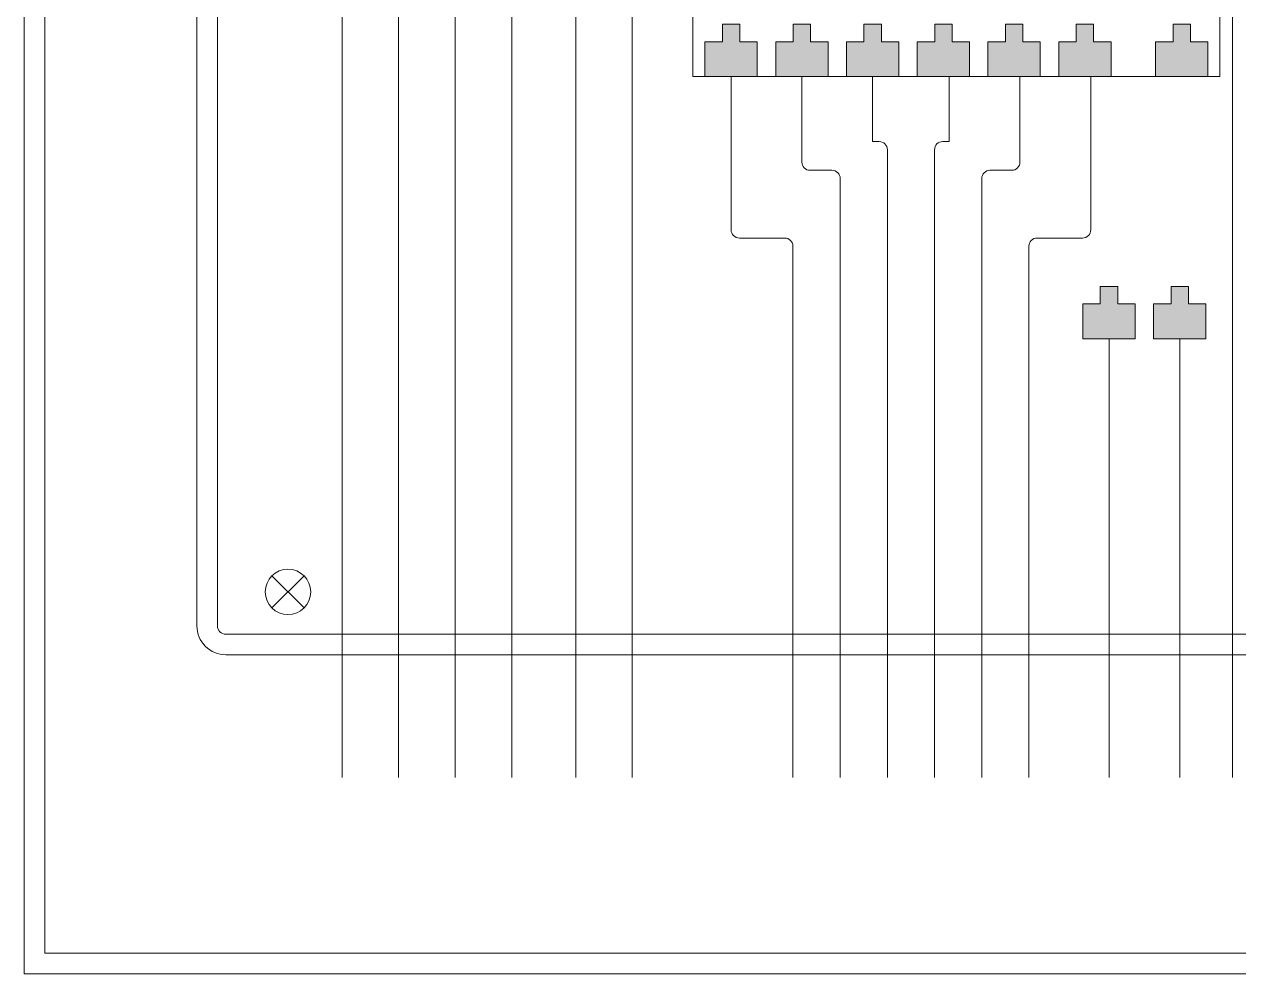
# Model space of a CAD drawing. Header units: metres. Extents: x -2 to 3328848, y -2 to 2725060.
# Drawn here: x 1664249.7 to 1664545.2, y 1361456 to 1361686.9 of the extents above; entities that cross this region are included whole.
import ezdxf
from ezdxf.enums import TextEntityAlignment as Align

# ---------------------------------------------------------------- set-up
doc = ezdxf.new("R2010")
doc.units = ezdxf.units.M
doc.layers.get('0').update_dxf_attribs({"color": 253, "lineweight": 0})
doc.layers.add('CAJETIN', color=7, linetype='Continuous', lineweight=0, true_color=0x000000)
for name, color, linetype, lineweight in [('ICT_EXTERNA', 3, 'Continuous', 0), ('ICT_INTERNA', 170, 'Continuous', 0), ('ICT_TEXTS', 210, 'Continuous', 0)]:
    doc.layers.add(name, color=color, linetype=linetype, lineweight=lineweight)
doc.styles.get("Standard").update_dxf_attribs({"font": 'arial.ttf'})

# ---------------------------------------------------------------- blocks, each defined once
blk = doc.blocks.new('*U96')
for points in [[(-594, 0), (0, 0), (0, 420), (-594, 420)], [(-589, 5), (-5, 5), (-5, 415), (-589, 415)]]:
    blk.add_lwpolyline(points, close=True)
at = {"lineweight": 30, "flags": 104}
blk.add_attdef('NOMBRE_PROYECTO', text='', height=5, dxfattribs=at).set_placement((-165, 63.27), align=Align.TOP_LEFT)
for tag, p in [('PROMOTOR', (-133.74, 41.5)), ('SITUACION', (-133.74, 34.5)), ('AUTOR', (-133.74, 27.5)), ('1/X', (-133.74, 20.5)), ('XX/XX/XXXX', (-80.02, 20.5)), ('V.X', (-25.12, 20.5)), ('NOMBRE_PLANO', (-133.74, 13.5)), ('X', (-25.12, 13.48))]:
    blk.add_attdef(tag, text='', height=3.5).set_placement(p, align=Align.MIDDLE_LEFT)
blk = doc.blocks.new('RJ-PAU')
at = {"layer": 'ICT_EXTERNA'}
h = blk.add_hatch(color=5, dxfattribs=at)
h.dxf.hatch_style = 1
h.paths.add_polyline_path([(7.5, 2.5), (2.5, 2.5), (2.5, 7.5), (-2.5, 7.5), (-2.5, 2.5), (-7.5, 2.5), (-7.5, -7.5), (7.5, -7.5)])
at = {"layer": 'ICT_INTERNA'}
for p, q in [((-2.5, 2.5), (-2.5, 7.5)), ((2.5, 2.5), (2.5, 7.5)), ((-7.5, 2.5), (-2.5, 2.5)), ((7.5, 2.5), (2.5, 2.5))]:
    blk.add_line(p, q, dxfattribs=at)
for points in [[(2.5, 7.5), (-2.5, 7.5)], [(-7.5, 2.5), (-7.5, -7.5), (7.5, -7.5), (7.5, 2.5)]]:
    blk.add_lwpolyline(points, dxfattribs=at)

msp = doc.modelspace()

# ---------------------------------------------------------------- linework, layer by layer
at = {"layer": 'ICT_INTERNA'}
for p, q in [((1664309.925, 1361552.788), (1664317.744, 1361544.969)), ((1664317.744, 1361552.788), (1664309.925, 1361544.969))]:
    msp.add_line(p, q, dxfattribs=at)
for points in [[(1664298.685, 1361843.589), (1664794.685, 1361843.589, -0.4142136), (1664801.685, 1361836.589), (1664801.685, 1361540.589, -0.4142136), (1664794.685, 1361533.589), (1664298.685, 1361533.589, -0.4142136), (1664291.685, 1361540.589), (1664291.685, 1361836.589, -0.4142136)], [(1664298.685, 1361838.589), (1664794.685, 1361838.589, -0.4142136), (1664796.685, 1361836.589), (1664796.685, 1361540.589, -0.4142136), (1664794.685, 1361538.589), (1664298.685, 1361538.589, -0.4142136), (1664296.685, 1361540.589), (1664296.685, 1361836.589, -0.4142136)]]:
    msp.add_lwpolyline(points, format="xyb", close=True, dxfattribs=at)
msp.add_lwpolyline([(1664412.351, 1361674.18), (1664540.579, 1361674.18), (1664540.579, 1361706.071), (1664412.351, 1361706.071)], close=True, dxfattribs=at)
msp.add_circle((1664313.835, 1361548.879), 5.529, dxfattribs=at)
at = {"layer": 'ICT_TEXTS'}
for p, q in [((1664543.632, 1361690.125), (1664543.632, 1361503.784)), ((1664513.606, 1361610.434), (1664513.606, 1361503.784)), ((1664530.821, 1361610.434), (1664530.821, 1361503.784))]:
    msp.add_line(p, q, dxfattribs=at)
for points in [[(1664317.62, 1361774.605), (1664317.62, 1361719.601, 0.4142136), (1664319.62, 1361717.601), (1664324.991, 1361717.601, -0.4142136), (1664326.991, 1361715.601), (1664326.991, 1361533.589), (1664326.991, 1361503.784)], [(1664333.015, 1361774.605), (1664333.015, 1361732.731, 0.4142136), (1664335.015, 1361730.731), (1664338.752, 1361730.731, -0.4142136), (1664340.752, 1361728.731), (1664340.752, 1361533.589), (1664340.752, 1361503.784)], [(1664362.25, 1361774.605), (1664362.25, 1361732.731, -0.4142136), (1664360.25, 1361730.731), (1664356.513, 1361730.731, 0.4142136), (1664354.513, 1361728.731), (1664354.513, 1361533.589), (1664354.513, 1361503.784)], [(1664377.644, 1361774.605), (1664377.644, 1361719.601, -0.4142136), (1664375.644, 1361717.601), (1664370.273, 1361717.601, 0.4142136), (1664368.273, 1361715.601), (1664368.273, 1361533.589), (1664368.273, 1361503.784)], [(1664383.843, 1361503.707), (1664383.843, 1361533.512), (1664383.843, 1361725.277, -0.4142136), (1664385.843, 1361727.277), (1664402.343, 1361727.277, 0.4142136), (1664404.343, 1361729.277), (1664404.343, 1361772.838)], [(1664425.593, 1361772.838), (1664425.593, 1361714.022, -0.4142136), (1664423.593, 1361712.022), (1664399.604, 1361712.022, 0.4142136), (1664397.604, 1361710.022), (1664397.604, 1361533.512), (1664397.604, 1361503.707)], [(1664421.66, 1361674.18), (1664421.66, 1361657.657), (1664421.66, 1361636.931, 0.4142136), (1664423.66, 1361634.931), (1664434.712, 1361634.931, -0.4142136), (1664436.712, 1361632.931), (1664436.712, 1361503.784)], [(1664438.875, 1361674.18), (1664438.875, 1361653.399, 0.4142136), (1664440.875, 1361651.399), (1664446.191, 1361651.399, -0.4142136), (1664448.191, 1361649.399), (1664448.191, 1361503.784)], [(1664459.671, 1361503.784), (1664459.671, 1361656.4, 0.4142136), (1664457.671, 1361658.4), (1664456.091, 1361658.4), (1664456.091, 1361674.18)], [(1664471.15, 1361548.827), (1664471.15, 1361503.784), (1664471.15, 1361656.4, -0.4142136), (1664473.15, 1361658.4), (1664474.73, 1361658.4), (1664474.73, 1361674.18)], [(1664491.945, 1361674.18), (1664491.945, 1361653.399, -0.4142136), (1664489.945, 1361651.399), (1664484.63, 1361651.399, 0.4142136), (1664482.63, 1361649.399), (1664482.63, 1361503.784), (1664482.63, 1361548.827)], [(1664509.161, 1361674.18), (1664509.161, 1361657.657), (1664509.161, 1361636.931, -0.4142136), (1664507.161, 1361634.931), (1664496.109, 1361634.931, 0.4142136), (1664494.109, 1361632.931), (1664494.109, 1361503.784), (1664494.109, 1361548.827)]]:
    msp.add_lwpolyline(points, format="xyb", dxfattribs=at)

# ---------------------------------------------------------------- block references
at = {"layer": 'CAJETIN'}
msp.add_blockref('*U96', (1664843.685, 1361456.033), dxfattribs=at)
at = {"layer": 'ICT_INTERNA', "xscale": 0.8483570569986175, "yscale": 0.8483570569986175, "zscale": 0.8483570569986175}
for p in [(1664421.66, 1361680.543), (1664438.875, 1361680.543), (1664456.091, 1361680.543), (1664473.307, 1361680.543), (1664490.522, 1361680.543), (1664507.738, 1361680.543), (1664531.316, 1361680.543), (1664513.606, 1361616.797), (1664530.821, 1361616.797)]:
    msp.add_blockref('RJ-PAU', p, dxfattribs=at)

doc.saveas('drawing.dxf')
